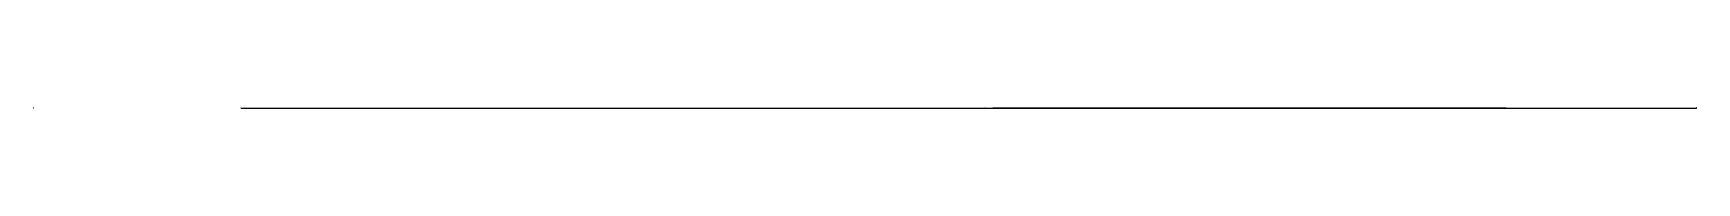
# Model space of a CAD drawing. Header units: metres. Extents: x -1 to 72750024, y 3999 to 4800.
# Drawn here: x 30350003 to 30750024, y 4479 to 4620 of the extents above; entities that cross this region are included whole.
import ezdxf

# ---------------------------------------------------------------- set-up
doc = ezdxf.new("R2010")
doc.units = ezdxf.units.M

msp = doc.modelspace()

# ---------------------------------------------------------------- linework, layer by layer
at = {"color": 7}
for p, q in [((30350003.013, 4620), (30350024.105, 4620)), ((30350003.013, 4620), (30350003.013, 4601.921)), ((30350024.105, 4601.921), (30350003.013, 4601.921)), ((30350006.026, 4613.974), (30350021.092, 4613.974)), ((30350024.105, 4620), (30350024.105, 4601.921)), ((30400000, 4620), (30399998.795, 4620)), ((30400000, 4592), (30399998.795, 4592)), ((30400000, 4564), (30399998.795, 4564)), ((30400000, 4536), (30399998.795, 4536)), ((30400000, 4508), (30399998.795, 4508)), ((30400000, 4480), (30399998.795, 4480)), ((30400000, 4614.4), (30399999.247, 4614.4)), ((30400000, 4608.8), (30399999.247, 4608.8)), ((30400000, 4603.2), (30399999.247, 4603.2)), ((30400000, 4597.6), (30399999.247, 4597.6)), ((30400000, 4586.4), (30399999.247, 4586.4)), ((30400000, 4580.8), (30399999.247, 4580.8)), ((30400000, 4575.2), (30399999.247, 4575.2)), ((30400000, 4569.6), (30399999.247, 4569.6)), ((30400000, 4558.4), (30399999.247, 4558.4)), ((30400000, 4552.8), (30399999.247, 4552.8)), ((30400000, 4547.2), (30399999.247, 4547.2)), ((30400000, 4541.6), (30399999.247, 4541.6)), ((30400000, 4530.4), (30399999.247, 4530.4)), ((30400000, 4524.8), (30399999.247, 4524.8)), ((30400000, 4519.2), (30399999.247, 4519.2)), ((30400000, 4513.6), (30399999.247, 4513.6)), ((30400000, 4502.4), (30399999.247, 4502.4)), ((30400000, 4496.8), (30399999.247, 4496.8)), ((30400000, 4491.2), (30399999.247, 4491.2)), ((30400000, 4485.6), (30399999.247, 4485.6)), ((30400000, 4480), (30400000, 4620)), ((30400000, 4480), (30750000, 4480)), ((30400000, 4480), (30400000, 4478.795)), ((30410000.001, 4480), (30410000.001, 4479.247)), ((30420000.002, 4480), (30420000.002, 4479.247)), ((30430000.003, 4480), (30430000.003, 4479.247)), ((30440000.003, 4480), (30440000.003, 4479.247)), ((30450000.001, 4480), (30450000.001, 4478.795)), ((30459999.998, 4480), (30459999.998, 4479.247)), ((30469999.996, 4480), (30469999.996, 4479.247)), ((30479999.993, 4480), (30479999.993, 4479.247)), ((30489999.991, 4480), (30489999.991, 4479.247)), ((30500000.002, 4480), (30500000.002, 4478.795)), ((30510000.006, 4480), (30510000.006, 4479.247)), ((30520000.01, 4480), (30520000.01, 4479.247)), ((30530000.015, 4480), (30530000.015, 4479.247)), ((30540000.019, 4480), (30540000.019, 4479.247)), ((30549999.996, 4480), (30549999.996, 4478.795)), ((30560000, 4480), (30560000, 4479.247)), ((30570000.005, 4480), (30570000.005, 4479.247)), ((30580000.009, 4480), (30580000.009, 4479.247)), ((30590000.013, 4480), (30590000.013, 4479.247)), ((30600000.004, 4480), (30600000.004, 4478.795)), ((30610000.008, 4480), (30610000.008, 4479.247)), ((30620000.012, 4480), (30620000.012, 4479.247)), ((30630000.003, 4480), (30630000.003, 4479.247)), ((30639999.994, 4480), (30639999.994, 4479.247)), ((30650000.012, 4480), (30650000.012, 4478.795)), ((30660000.002, 4480), (30660000.002, 4479.247)), ((30669999.993, 4480), (30669999.993, 4479.247)), ((30679999.984, 4480), (30679999.984, 4479.247)), ((30689999.975, 4480), (30689999.975, 4479.247)), ((30699999.992, 4480), (30699999.992, 4478.795)), ((30709999.983, 4480), (30709999.983, 4479.247)), ((30719999.974, 4480), (30719999.974, 4479.247)), ((30729999.964, 4480), (30729999.964, 4479.247)), ((30739999.955, 4480), (30739999.955, 4479.247)), ((30750000, 4480), (30750000, 4478.795)), ((30750003.013, 4620), (30750024.105, 4620)), ((30750003.013, 4620), (30750003.013, 4601.921)), ((30750024.105, 4601.921), (30750003.013, 4601.921)), ((30750006.026, 4613.974), (30750021.092, 4613.974)), ((30750024.105, 4620), (30750024.105, 4601.921))]:
    msp.add_line(p, q, dxfattribs=at)
at = {"color": 4}
for p, q in [((30350006.026, 4609.454), (30350021.092, 4609.454)), ((30429121.529, 4494.288), (30429535.99, 4490.991)), ((30429535.99, 4490.991), (30430328.539, 4491.053)), ((30430328.539, 4491.053), (30431878.43, 4491.482)), ((30431878.43, 4491.482), (30432724.891, 4490.364)), ((30432724.891, 4490.364), (30433123.73, 4490.474)), ((30433123.73, 4490.474), (30434768.801, 4490.789)), ((30434768.801, 4490.789), (30434812.148, 4490.81)), ((30434812.148, 4490.81), (30435027.73, 4490.829)), ((30435027.73, 4490.829), (30435072.621, 4491.753)), ((30435072.621, 4491.753), (30435225.398, 4490.938)), ((30435225.398, 4490.938), (30435947.109, 4490.821)), ((30435947.109, 4490.821), (30436452.68, 4491.355)), ((30436452.68, 4491.355), (30437390.629, 4491.912)), ((30437390.629, 4491.912), (30437732.66, 4491.017)), ((30437732.66, 4491.017), (30437820.539, 4491.772)), ((30437820.539, 4491.772), (30438143.52, 4492.08)), ((30438143.52, 4492.08), (30438369.949, 4491.615)), ((30438369.949, 4491.615), (30438410.5, 4491.136)), ((30438410.5, 4491.136), (30438492.461, 4491.638)), ((30438492.461, 4491.638), (30438855.98, 4492.206)), ((30438855.98, 4492.206), (30439031.531, 4491.99)), ((30439031.531, 4491.99), (30439299.949, 4492.132)), ((30439299.949, 4492.132), (30439814.121, 4490.406)), ((30439814.121, 4490.406), (30440063.219, 4490.595)), ((30440063.219, 4490.595), (30440153.789, 4491.144)), ((30440153.789, 4491.144), (30440161.059, 4490.683)), ((30440161.059, 4490.683), (30440258.699, 4491.263)), ((30440258.699, 4491.263), (30440274.469, 4491.315)), ((30440274.469, 4491.315), (30440291.199, 4491.075)), ((30440291.199, 4491.075), (30440434.91, 4490.861)), ((30440434.91, 4490.861), (30440806.328, 4490.848)), ((30440806.328, 4490.848), (30441023.891, 4490.778)), ((30441023.891, 4490.778), (30441451.352, 4491.409)), ((30441451.352, 4491.409), (30441677.77, 4491.7)), ((30441677.77, 4491.7), (30442913.422, 4491.042)), ((30442913.422, 4491.042), (30443009.672, 4491.637)), ((30443009.672, 4491.637), (30443598.398, 4491.188)), ((30443598.398, 4491.188), (30443604.41, 4491.81)), ((30443604.41, 4491.81), (30443604.941, 4491.562)), ((30443604.941, 4491.562), (30443686.75, 4491.059)), ((30443686.75, 4491.059), (30443804, 4490.811)), ((30443804, 4490.811), (30443809.891, 4490.927)), ((30443809.891, 4490.927), (30443836.09, 4490.736)), ((30443836.09, 4490.736), (30443874.84, 4491.483)), ((30443874.84, 4491.483), (30443962.051, 4490.836)), ((30443962.051, 4490.836), (30443965.898, 4490.695)), ((30443965.898, 4490.695), (30444219.77, 4490.936)), ((30444219.77, 4490.936), (30444276.828, 4491.678)), ((30444276.828, 4491.678), (30444610.66, 4491.614)), ((30444610.66, 4491.614), (30444672.949, 4490.938)), ((30444672.949, 4490.938), (30446068.371, 4491.053)), ((30446068.371, 4491.053), (30447612.5, 4491.322)), ((30447612.5, 4491.322), (30448725.629, 4491.095)), ((30448725.629, 4491.095), (30449432.449, 4491.445)), ((30449432.449, 4491.445), (30450165.871, 4491.736)), ((30450165.871, 4491.736), (30450350.852, 4491.358)), ((30450350.852, 4491.358), (30451086.25, 4491.552)), ((30451086.25, 4491.552), (30451519.449, 4491.593)), ((30451519.449, 4491.593), (30451582.789, 4491.616)), ((30451582.789, 4491.616), (30451644.77, 4492.145)), ((30451644.77, 4492.145), (30452032.621, 4491.534)), ((30452032.621, 4491.534), (30452085.52, 4491.994)), ((30452085.52, 4491.994), (30452261.891, 4491.531)), ((30452261.891, 4491.531), (30452344.82, 4491.86)), ((30452344.82, 4491.86), (30452672.73, 4491.804)), ((30452672.73, 4491.804), (30452780.102, 4491.772)), ((30452780.102, 4491.772), (30452960.5, 4491.583)), ((30452960.5, 4491.583), (30453062.262, 4491.822)), ((30453062.262, 4491.822), (30453582.73, 4491.764)), ((30453582.73, 4491.764), (30453764.648, 4491.4)), ((30453764.648, 4491.4), (30453855.289, 4491.878)), ((30453855.289, 4491.878), (30453994.371, 4491.816)), ((30453994.371, 4491.816), (30454211.711, 4491.901)), ((30454211.711, 4491.901), (30454505.371, 4492.32)), ((30454505.371, 4492.32), (30454512.141, 4492.169)), ((30454512.141, 4492.169), (30454553.719, 4492.227)), ((30454553.719, 4492.227), (30454604.23, 4492.234)), ((30454604.23, 4492.234), (30454614.16, 4492.19)), ((30454614.16, 4492.19), (30454622.66, 4491.258)), ((30454622.66, 4491.258), (30454763.711, 4491.046)), ((30454763.711, 4491.046), (30454769.77, 4492.186)), ((30454769.77, 4492.186), (30455129.941, 4491.72)), ((30455129.941, 4491.72), (30455247.391, 4491.299)), ((30455247.391, 4491.299), (30455570.738, 4491.014)), ((30455570.738, 4491.014), (30456187.68, 4492)), ((30456187.68, 4492), (30456621.969, 4492.081)), ((30456621.969, 4492.081), (30456728.52, 4492.525)), ((30456728.52, 4492.525), (30456917.609, 4490.839)), ((30456917.609, 4490.839), (30457133.891, 4490.955)), ((30457133.891, 4490.955), (30457433.25, 4491.097)), ((30457433.25, 4491.097), (30457637.578, 4491.991)), ((30457637.578, 4491.991), (30457771.672, 4491.176)), ((30457771.672, 4491.176), (30457955.57, 4491.154)), ((30457955.57, 4491.154), (30458372.27, 4492.623)), ((30458372.27, 4492.623), (30458437.949, 4491.567)), ((30458437.949, 4491.567), (30458596.82, 4491.185)), ((30458596.82, 4491.185), (30458827.16, 4492.061)), ((30458827.16, 4492.061), (30459613.77, 4492.02)), ((30459613.77, 4492.02), (30459866, 4491.64)), ((30459866, 4491.64), (30460076.488, 4491.973)), ((30460076.488, 4491.973), (30460108.359, 4491.919)), ((30460108.359, 4491.919), (30460376.109, 4491.743)), ((30460376.109, 4491.743), (30460546.551, 4491.968)), ((30460546.551, 4491.968), (30461275.32, 4490.703)), ((30461275.32, 4490.703), (30461701.949, 4490.946)), ((30461701.949, 4490.946), (30461717.41, 4490.893)), ((30461717.41, 4490.893), (30462953.48, 4490.442)), ((30462953.48, 4490.442), (30463017.289, 4492.179)), ((30463017.289, 4492.179), (30463289.051, 4490.667)), ((30463289.051, 4490.667), (30463688.77, 4490.553)), ((30463688.77, 4490.553), (30464289.309, 4491.393)), ((30464289.309, 4491.393), (30464450.359, 4490.953)), ((30464450.359, 4490.953), (30464570.93, 4491.182)), ((30464570.93, 4491.182), (30465558.883, 4492.729)), ((30465558.883, 4492.729), (30465934.844, 4490.741)), ((30465934.844, 4490.741), (30466037.273, 4490.833)), ((30466037.273, 4490.833), (30466794.891, 4491.346)), ((30466794.891, 4491.346), (30467179.797, 4492.852)), ((30467179.797, 4492.852), (30467507.656, 4491.081)), ((30467507.656, 4491.081), (30467631.438, 4492.391)), ((30467631.438, 4492.391), (30467721.789, 4490.657)), ((30467721.789, 4490.657), (30468301.344, 4492.634)), ((30468301.344, 4492.634), (30468748.148, 4492.621)), ((30468748.148, 4492.621), (30468980.219, 4492.838)), ((30468980.219, 4492.838), (30469111.352, 4492.686)), ((30469111.352, 4492.686), (30469129.609, 4491.516)), ((30469129.609, 4491.516), (30469144.188, 4491.115)), ((30469144.188, 4491.115), (30469906.609, 4491.999)), ((30469906.609, 4491.999), (30470009.094, 4490.822)), ((30470009.094, 4490.822), (30471145.68, 4492.881)), ((30471145.68, 4492.881), (30471243.711, 4493.04)), ((30471243.711, 4493.04), (30472046.82, 4491.259)), ((30472046.82, 4491.259), (30472939.781, 4491.274)), ((30472939.781, 4491.274), (30473431.344, 4491.144)), ((30473431.344, 4491.144), (30473445.633, 4491.196)), ((30473445.633, 4491.196), (30473870.563, 4490.602)), ((30473870.563, 4490.602), (30474202.82, 4492.372)), ((30474202.82, 4492.372), (30474881.203, 4491.145)), ((30474881.203, 4491.145), (30475337.719, 4490.881)), ((30475337.719, 4490.881), (30475616.211, 4491.493)), ((30475616.211, 4491.493), (30475667.469, 4491.484)), ((30475667.469, 4491.484), (30475872.57, 4490.79)), ((30475872.57, 4490.79), (30476283.453, 4491.205)), ((30476283.453, 4491.205), (30476587.977, 4491.618)), ((30476587.977, 4491.618), (30477953.867, 4492.173)), ((30477953.867, 4492.173), (30478248.242, 4493.519)), ((30478248.242, 4493.519), (30478300.383, 4493.115)), ((30478300.383, 4493.115), (30478542.477, 4491.057)), ((30478542.477, 4491.057), (30478702.844, 4491.055)), ((30478702.844, 4491.055), (30478917.422, 4491.397)), ((30478917.422, 4491.397), (30479257.344, 4492.209)), ((30479257.344, 4492.209), (30479279.844, 4491.962)), ((30479279.844, 4491.962), (30479313.742, 4491.172)), ((30479313.742, 4491.172), (30479458.609, 4493.669)), ((30479458.609, 4493.669), (30480473.93, 4491.474)), ((30480473.93, 4491.474), (30480717.57, 4493.215)), ((30480717.57, 4493.215), (30481007.242, 4491.165)), ((30481007.242, 4491.165), (30481547.367, 4492.234)), ((30481547.367, 4492.234), (30481942.32, 4491.403)), ((30481942.32, 4491.403), (30481981.969, 4492.883)), ((30481981.969, 4492.883), (30482685.758, 4493.853)), ((30482685.758, 4493.853), (30482838.633, 4491.563)), ((30482838.633, 4491.563), (30483807.57, 4492.169)), ((30483807.57, 4492.169), (30483911.883, 4494.031)), ((30483911.883, 4494.031), (30483947.883, 4492.888)), ((30483947.883, 4492.888), (30484002.852, 4493.602)), ((30484002.852, 4493.602), (30484180.203, 4492.567)), ((30484180.203, 4492.567), (30484418.359, 4492.481)), ((30484418.359, 4492.481), (30484683.133, 4492.482)), ((30484683.133, 4492.482), (30484912.352, 4493.092)), ((30484912.352, 4493.092), (30484959.906, 4493.476)), ((30484959.906, 4493.476), (30484978.703, 4493.222)), ((30484978.703, 4493.222), (30485063.508, 4493.523)), ((30485063.508, 4493.523), (30485257.023, 4493.857)), ((30485257.023, 4493.857), (30485717.461, 4493.573)), ((30485717.461, 4493.573), (30485744.727, 4493.646)), ((30485744.727, 4493.646), (30485840.031, 4493.7)), ((30485840.031, 4493.7), (30486010.07, 4494.692)), ((30486010.07, 4494.692), (30486024.609, 4493.926)), ((30486024.609, 4493.926), (30486214.367, 4493.583)), ((30486214.367, 4493.583), (30486330.297, 4494.092)), ((30486330.297, 4494.092), (30486438.867, 4494.235)), ((30486438.867, 4494.235), (30486652.844, 4494.045)), ((30486652.844, 4494.045), (30487513.383, 4494.74)), ((30487513.383, 4494.74), (30487513.703, 4494.683)), ((30487513.703, 4494.683), (30487932.711, 4494.881)), ((30487932.711, 4494.881), (30488163.219, 4494.855)), ((30488163.219, 4494.855), (30488333.594, 4495.319)), ((30488333.594, 4495.319), (30488766.359, 4495.448)), ((30488766.359, 4495.448), (30488784.359, 4495.325)), ((30488784.359, 4495.325), (30489379.547, 4495.815)), ((30489379.547, 4495.815), (30490572.133, 4495.883)), ((30490572.133, 4495.883), (30491635.172, 4496.652)), ((30491635.172, 4496.652), (30491941.797, 4496.806)), ((30491941.797, 4496.806), (30492144.258, 4497.144)), ((30492144.258, 4497.144), (30492189.539, 4497.443)), ((30492189.539, 4497.443), (30492373.672, 4497.332)), ((30492373.672, 4497.332), (30492460.906, 4497.658)), ((30492460.906, 4497.658), (30492643.758, 4497.518)), ((30492643.758, 4497.518), (30492652.461, 4497.791)), ((30492652.461, 4497.791), (30492765.758, 4497.599)), ((30492765.758, 4497.599), (30492859.227, 4498.126)), ((30492859.227, 4498.126), (30493602.453, 4497.872)), ((30493602.453, 4497.872), (30493763.727, 4498.052)), ((30493763.727, 4498.052), (30493920.898, 4498.066)), ((30493920.898, 4498.066), (30494108.211, 4498.628)), ((30494108.211, 4498.628), (30494316.461, 4498.336)), ((30494316.461, 4498.336), (30494472.523, 4498.746)), ((30494472.523, 4498.746), (30494663.117, 4498.804)), ((30494663.117, 4498.804), (30494682.523, 4498.898)), ((30494682.523, 4498.898), (30494732.648, 4498.91)), ((30494732.648, 4498.91), (30494989.141, 4498.761)), ((30494989.141, 4498.761), (30495151.898, 4498.924)), ((30495151.898, 4498.924), (30495245.297, 4499.183)), ((30495245.297, 4499.183), (30495952.227, 4499.706)), ((30495952.227, 4499.706), (30496214.656, 4499.467)), ((30496214.656, 4499.467), (30496844.57, 4500.114)), ((30496844.57, 4500.114), (30496887.703, 4500.013)), ((30496887.703, 4500.013), (30496981.477, 4499.836)), ((30496981.477, 4499.836), (30497035.906, 4499.845)), ((30497035.906, 4499.845), (30497224.289, 4499.959)), ((30497224.289, 4499.959), (30497264.313, 4500.238)), ((30497264.313, 4500.238), (30497320.328, 4500.163)), ((30497320.328, 4500.163), (30497344.273, 4500.154)), ((30497344.273, 4500.154), (30497392.922, 4500.131)), ((30497392.922, 4500.131), (30497674.641, 4500.031)), ((30497674.641, 4500.031), (30497809.297, 4500.408)), ((30497809.297, 4500.408), (30498625.594, 4501.025)), ((30498625.594, 4501.025), (30498736.328, 4501.025)), ((30498736.328, 4501.025), (30499238.938, 4501.225)), ((30499238.938, 4501.225), (30500304.297, 4502.073)), ((30500304.297, 4502.073), (30500304.898, 4501.729)), ((30500304.898, 4501.729), (30500321.297, 4501.695)), ((30500321.297, 4501.695), (30501041.602, 4502.022)), ((30501041.602, 4502.022), (30501062, 4502.109)), ((30501062, 4502.109), (30501116, 4502.212)), ((30501116, 4502.212), (30501458.297, 4502.575)), ((30501458.297, 4502.575), (30501474.797, 4502.807)), ((30501474.797, 4502.807), (30501917.203, 4502.491)), ((30501917.203, 4502.491), (30501935, 4502.489)), ((30501935, 4502.489), (30502119.102, 4502.652)), ((30502119.102, 4502.652), (30502240.703, 4503.037)), ((30502240.703, 4503.037), (30502572.602, 4503.412)), ((30502572.602, 4503.412), (30503226.898, 4503.207)), ((30503226.898, 4503.207), (30503326.203, 4503.253)), ((30503326.203, 4503.253), (30503787.398, 4503.584)), ((30503787.398, 4503.584), (30504008.398, 4503.874)), ((30504008.398, 4503.874), (30504390, 4503.662)), ((30504390, 4503.662), (30504446.703, 4504.177)), ((30504446.703, 4504.177), (30504708.797, 4504.431)), ((30504708.797, 4504.431), (30505465.102, 4504.696)), ((30505465.102, 4504.696), (30505573.898, 4504.635)), ((30505573.898, 4504.635), (30505770, 4504.811)), ((30505770, 4504.811), (30505774, 4504.662)), ((30505774, 4504.662), (30506460.898, 4504.907)), ((30506460.898, 4504.907), (30506634.703, 4505.666)), ((30506634.703, 4505.666), (30506845.102, 4505.275)), ((30506845.102, 4505.275), (30507068.703, 4505.591)), ((30507068.703, 4505.591), (30507182.102, 4506.045)), ((30507182.102, 4506.045), (30507570.102, 4505.885)), ((30507570.102, 4505.885), (30507607.398, 4505.99)), ((30507607.398, 4505.99), (30507769.898, 4506.099)), ((30507769.898, 4506.099), (30507799.203, 4505.841)), ((30507799.203, 4505.841), (30507900.203, 4506.041)), ((30507900.203, 4506.041), (30508029.102, 4505.96)), ((30508029.102, 4505.96), (30508107.898, 4506.053)), ((30508107.898, 4506.053), (30508247.5, 4506.206)), ((30508247.5, 4506.206), (30508342.5, 4506.469)), ((30508342.5, 4506.469), (30508622.898, 4505.952)), ((30508622.898, 4505.952), (30508682.102, 4506.554)), ((30508682.102, 4506.554), (30508743.398, 4506.453)), ((30508743.398, 4506.453), (30508908.703, 4506.787)), ((30508908.703, 4506.787), (30508955.703, 4506.45)), ((30508955.703, 4506.45), (30509593.398, 4506.901)), ((30509593.398, 4506.901), (30509786.898, 4507.242)), ((30509786.898, 4507.242), (30509794.297, 4506.948)), ((30509794.297, 4506.948), (30509872.5, 4506.867)), ((30509872.5, 4506.867), (30510419.203, 4506.938)), ((30510419.203, 4506.938), (30510700.797, 4507.604)), ((30510700.797, 4507.604), (30510921, 4507.691)), ((30510921, 4507.691), (30511147.5, 4507.4)), ((30511147.5, 4507.4), (30511150.297, 4508.032)), ((30511150.297, 4508.032), (30511943.203, 4508.298)), ((30511943.203, 4508.298), (30512233.602, 4508.416)), ((30512233.602, 4508.416), (30512337.602, 4508.042)), ((30512337.602, 4508.042), (30512710.898, 4508.594)), ((30512710.898, 4508.594), (30513126.602, 4509.097)), ((30513126.602, 4509.097), (30513171.203, 4508.958)), ((30513171.203, 4508.958), (30513360.602, 4508.78)), ((30513360.602, 4508.78), (30513651.5, 4508.733)), ((30513651.5, 4508.733), (30513807.102, 4509.099)), ((30513807.102, 4509.099), (30514401.297, 4509.666)), ((30514401.297, 4509.666), (30514710, 4509.583)), ((30514710, 4509.583), (30514814.602, 4509.245)), ((30514814.602, 4509.245), (30515411.297, 4510.005)), ((30515411.297, 4510.005), (30515559.398, 4510.271)), ((30515559.398, 4510.271), (30516294.797, 4510.38)), ((30516294.797, 4510.38), (30516787.203, 4510.933)), ((30516787.203, 4510.933), (30517557.898, 4511.316)), ((30517557.898, 4511.316), (30517654, 4511.344)), ((30517654, 4511.344), (30518155.703, 4512.137)), ((30518155.703, 4512.137), (30518925.703, 4511.899)), ((30518925.703, 4511.899), (30519115.898, 4511.856)), ((30519115.898, 4511.856), (30519117.5, 4512.053)), ((30519117.5, 4512.053), (30520394.5, 4512.626)), ((30520394.5, 4512.626), (30520481.102, 4512.675)), ((30520481.102, 4512.675), (30520521.398, 4512.599)), ((30520521.398, 4512.599), (30520544.203, 4512.472)), ((30520544.203, 4512.472), (30520782.203, 4512.605)), ((30520782.203, 4512.605), (30520864.703, 4512.663)), ((30520864.703, 4512.663), (30521153.297, 4512.762)), ((30521153.297, 4512.762), (30521211.602, 4513.186)), ((30521211.602, 4513.186), (30521250.297, 4513.09)), ((30521250.297, 4513.09), (30521316.602, 4513.364)), ((30521316.602, 4513.364), (30521371.398, 4513.038)), ((30521371.398, 4513.038), (30521624.102, 4513.166)), ((30521624.102, 4513.166), (30521714.102, 4513.693)), ((30521714.102, 4513.693), (30521971.5, 4513.263)), ((30521971.5, 4513.263), (30522043.898, 4513.939)), ((30522043.898, 4513.939), (30522057.797, 4513.489)), ((30522057.797, 4513.489), (30522277.703, 4513.893)), ((30522277.703, 4513.893), (30522564.703, 4513.941)), ((30522564.703, 4513.941), (30522776.297, 4513.721)), ((30522776.297, 4513.721), (30522856.102, 4513.901)), ((30522856.102, 4513.901), (30522947, 4513.707)), ((30522947, 4513.707), (30523051.5, 4514.066)), ((30523051.5, 4514.066), (30523141.5, 4514.144)), ((30523141.5, 4514.144), (30523427.797, 4514.654)), ((30523427.797, 4514.654), (30523522, 4514.196)), ((30523522, 4514.196), (30524201.102, 4514.918)), ((30524201.102, 4514.918), (30524313.703, 4514.717)), ((30524313.703, 4514.717), (30524492.102, 4515.427)), ((30524492.102, 4515.427), (30524887.203, 4515.192)), ((30524887.203, 4515.192), (30525096.297, 4515.222)), ((30525096.297, 4515.222), (30525598.898, 4515.778)), ((30525598.898, 4515.778), (30525700, 4514.685)), ((30525700, 4514.685), (30525742.398, 4515.988)), ((30525742.398, 4515.988), (30526151.797, 4516.904)), ((30526151.797, 4516.904), (30526293, 4515.429)), ((30526293, 4515.429), (30526396.398, 4516.655)), ((30526396.398, 4516.655), (30526442, 4516.743)), ((30526442, 4516.743), (30527214.102, 4516.832)), ((30527214.102, 4516.832), (30527529.398, 4517.225)), ((30527529.398, 4517.225), (30527626.703, 4516.804)), ((30527626.703, 4516.804), (30527795.602, 4518)), ((30527795.602, 4518), (30527804.5, 4516.907)), ((30527804.5, 4516.907), (30528513.398, 4516.909)), ((30528513.398, 4516.909), (30529297.102, 4519.023)), ((30529297.102, 4519.023), (30529912.797, 4518.648)), ((30529912.797, 4518.648), (30529997, 4518.929)), ((30529997, 4518.929), (30530312.102, 4517.658)), ((30530312.102, 4517.658), (30530339.398, 4520.423)), ((30530339.398, 4520.423), (30530605.602, 4519.123)), ((30530605.602, 4519.123), (30531040.898, 4519.179)), ((30531040.898, 4519.179), (30531967.906, 4520.312)), ((30531967.906, 4520.312), (30532206.297, 4520.146)), ((30532206.297, 4520.146), (30532262.703, 4521.306)), ((30532262.703, 4521.306), (30532331.297, 4521.208)), ((30532331.297, 4521.208), (30532702.797, 4520.274)), ((30532702.797, 4520.274), (30532974.797, 4519.395)), ((30532974.797, 4519.395), (30533284.5, 4519.893)), ((30533284.5, 4519.893), (30533608.797, 4522.351)), ((30533608.797, 4522.351), (30534698.797, 4522.065)), ((30534698.797, 4522.065), (30535757.094, 4521.813)), ((30535757.094, 4521.813), (30537016.906, 4525.063)), ((30537016.906, 4525.063), (30537083.703, 4523.099)), ((30537083.703, 4523.099), (30537829.203, 4525.631)), ((30537829.203, 4525.631), (30538126.203, 4521.934)), ((30538126.203, 4521.934), (30538574.5, 4525.422)), ((30538574.5, 4525.422), (30539798, 4526.566)), ((30539798, 4526.566), (30543334.297, 4525.305)), ((30543334.297, 4525.305), (30544783.5, 4528.845)), ((30544783.5, 4528.845), (30544916, 4525.701)), ((30544916, 4525.701), (30545282.297, 4530.562)), ((30545282.297, 4530.562), (30545778.203, 4527.351)), ((30545778.203, 4527.351), (30546229.203, 4531.18)), ((30546229.203, 4531.18), (30546638.797, 4530.974)), ((30546638.797, 4530.974), (30548014.703, 4530.327)), ((30548014.703, 4530.327), (30548886.094, 4530.152)), ((30548886.094, 4530.152), (30549429.5, 4527.032)), ((30549429.5, 4527.032), (30550444, 4532.086)), ((30550444, 4532.086), (30551140.594, 4533.029)), ((30551140.594, 4533.029), (30554123.094, 4533.52)), ((30554123.094, 4533.52), (30554228.203, 4535.672)), ((30554228.203, 4535.672), (30554635.094, 4536.37)), ((30554635.094, 4536.37), (30554846.297, 4532.475)), ((30554846.297, 4532.475), (30554875.703, 4535.583)), ((30554875.703, 4535.583), (30555668.797, 4536.955)), ((30555668.797, 4536.955), (30558545.297, 4534.404)), ((30558545.297, 4534.404), (30560483.203, 4538.187)), ((30560483.203, 4538.187), (30560744.906, 4538.148)), ((30560744.906, 4538.148), (30560883.703, 4538.817)), ((30560883.703, 4538.817), (30560995.906, 4538.563)), ((30560995.906, 4538.563), (30561726.797, 4539.157)), ((30561726.797, 4539.157), (30562214.703, 4540.089)), ((30562214.703, 4540.089), (30562864.797, 4538.038)), ((30562864.797, 4538.038), (30563270.203, 4538.149)), ((30563270.203, 4538.149), (30563295.594, 4540.303)), ((30563295.594, 4540.303), (30564447.797, 4541.96)), ((30564447.797, 4541.96), (30564763.797, 4542.205)), ((30564763.797, 4542.205), (30564842, 4539.949)), ((30564842, 4539.949), (30564920.5, 4540.24)), ((30564920.5, 4540.24), (30566004.094, 4541.986)), ((30566004.094, 4541.986), (30567255.203, 4540.409)), ((30567255.203, 4540.409), (30568525.5, 4543.009)), ((30568525.5, 4543.009), (30569054.906, 4543.867)), ((30569054.906, 4543.867), (30569251.406, 4542.216)), ((30569251.406, 4542.216), (30569341.5, 4543.224)), ((30569341.5, 4543.224), (30569354.594, 4543.326)), ((30569354.594, 4543.326), (30570227.094, 4543.51)), ((30570227.094, 4543.51), (30570480.094, 4543.206)), ((30570480.094, 4543.206), (30572767.203, 4546.807)), ((30572767.203, 4546.807), (30572913.906, 4543.961)), ((30572913.906, 4543.961), (30573099.906, 4546.251)), ((30573099.906, 4546.251), (30573115, 4546.481)), ((30573115, 4546.481), (30574558.406, 4545.494)), ((30574558.406, 4545.494), (30575542.594, 4542.451)), ((30575542.594, 4542.451), (30577818, 4548.687)), ((30577818, 4548.687), (30578862.094, 4549.187)), ((30578862.094, 4549.187), (30578946.797, 4549.474)), ((30578946.797, 4549.474), (30579211.297, 4549.063)), ((30579211.297, 4549.063), (30579510.906, 4548.355)), ((30579510.906, 4548.355), (30580759.797, 4551.308)), ((30580759.797, 4551.308), (30581053.594, 4549.827)), ((30581053.594, 4549.827), (30581214.5, 4550.122)), ((30581214.5, 4550.122), (30581320.906, 4550.201)), ((30581320.906, 4550.201), (30581622.703, 4549.905)), ((30581622.703, 4549.905), (30582319.594, 4551.668)), ((30582319.594, 4551.668), (30587141.594, 4551.108)), ((30587141.594, 4551.108), (30587481.297, 4554.45)), ((30587481.297, 4554.45), (30588324.797, 4555.405)), ((30588324.797, 4555.405), (30592076.703, 4556.687)), ((30592076.703, 4556.687), (30594577.406, 4557.936)), ((30594577.406, 4557.936), (30595448.297, 4559.205)), ((30595448.297, 4559.205), (30595965.297, 4554.81)), ((30595965.297, 4554.81), (30596198, 4558.972)), ((30596198, 4558.972), (30599160.594, 4560.826)), ((30599160.594, 4560.826), (30600078.703, 4560.828)), ((30600078.703, 4560.828), (30600574.406, 4560.751)), ((30600574.406, 4560.751), (30600975, 4558.769)), ((30600975, 4558.769), (30601632.5, 4561.823)), ((30601632.5, 4561.823), (30602014.797, 4562.585)), ((30602014.797, 4562.585), (30603490.203, 4561.964)), ((30603490.203, 4561.964), (30603588.594, 4563.112)), ((30603588.594, 4563.112), (30604594, 4563.297)), ((30604594, 4563.297), (30605940.906, 4563.291)), ((30605940.906, 4563.291), (30607336.594, 4564.48)), ((30607336.594, 4564.48), (30607447.797, 4564.169)), ((30607447.797, 4564.169), (30607493.203, 4565.095)), ((30607493.203, 4565.095), (30607708.203, 4562.321)), ((30607708.203, 4562.321), (30607793, 4565.494)), ((30607793, 4565.494), (30608655, 4563.693)), ((30608655, 4563.693), (30609096.203, 4564.912)), ((30609096.203, 4564.912), (30609097.797, 4564.994)), ((30609097.797, 4564.994), (30611018.406, 4566.915)), ((30611018.406, 4566.915), (30611961.297, 4565.718)), ((30611961.297, 4565.718), (30612049.406, 4566.51)), ((30612049.406, 4566.51), (30612788.203, 4567.977)), ((30612788.203, 4567.977), (30612870.594, 4566.669)), ((30612870.594, 4566.669), (30612963, 4566.984)), ((30612963, 4566.984), (30614432.406, 4568.624)), ((30614432.406, 4568.624), (30617016.5, 4570.077)), ((30617016.5, 4570.077), (30617350, 4570.09)), ((30617350, 4570.09), (30617703.297, 4569.021)), ((30617703.297, 4569.021), (30620093.5, 4571.484)), ((30620093.5, 4571.484), (30620546.797, 4570.015)), ((30620546.797, 4570.015), (30620622.703, 4571.883)), ((30620622.703, 4571.883), (30622751, 4572.834)), ((30622751, 4572.834), (30623484.594, 4572.997)), ((30623484.594, 4572.997), (30623848.203, 4573.533)), ((30623848.203, 4573.533), (30624005.297, 4572.045)), ((30624005.297, 4572.045), (30624802.406, 4573.859)), ((30624802.406, 4573.859), (30625453.203, 4574.146)), ((30625453.203, 4574.146), (30625814.594, 4573.623)), ((30625814.594, 4573.623), (30627196.5, 4575.223)), ((30627196.5, 4575.223), (30627558.703, 4575.218)), ((30627558.703, 4575.218), (30627776.703, 4575.211)), ((30627776.703, 4575.211), (30629336, 4574.851)), ((30629336, 4574.851), (30629391.5, 4575.934)), ((30629391.5, 4575.934), (30630265.406, 4576.377)), ((30630265.406, 4576.377), (30630463.5, 4576.391)), ((30630463.5, 4576.391), (30630560.297, 4576.964)), ((30630560.297, 4576.964), (30630623.5, 4574.882)), ((30630623.5, 4574.882), (30630683.406, 4576.536)), ((30630683.406, 4576.536), (30631134.703, 4576.889)), ((30631134.703, 4576.889), (30631954.203, 4576.939)), ((30631954.203, 4576.939), (30632084.406, 4576.593)), ((30632084.406, 4576.593), (30632137.094, 4577.551)), ((30632137.094, 4577.551), (30633688.5, 4576.694)), ((30633688.5, 4576.694), (30634002.906, 4578.732)), ((30634002.906, 4578.732), (30634812.297, 4578.989)), ((30634812.297, 4578.989), (30637105, 4580.608)), ((30637105, 4580.608), (30637648.297, 4578.704)), ((30637648.297, 4578.704), (30639131, 4580.706)), ((30639131, 4580.706), (30640885.906, 4580.844)), ((30640885.906, 4580.844), (30642240.906, 4583.53)), ((30642240.906, 4583.53), (30647179.594, 4582.896)), ((30647179.594, 4582.896), (30649744.406, 4587.525)), ((30649744.406, 4587.525), (30655993.406, 4587.336)), ((30655993.406, 4587.336), (30659501.406, 4592.384)), ((30659501.406, 4592.384), (30663959.594, 4591.368)), ((30663959.594, 4591.368), (30667269.688, 4594.261)), ((30667269.688, 4594.261), (30667364.594, 4594.435)), ((30667364.594, 4594.435), (30668007.188, 4593.826)), ((30668007.188, 4593.826), (30668498.188, 4594.817)), ((30668498.188, 4594.817), (30668981.813, 4594.759)), ((30668981.813, 4594.759), (30670220.688, 4597.505)), ((30670220.688, 4597.505), (30671133.313, 4595.542)), ((30671133.313, 4595.542), (30680228.906, 4599.143)), ((30680228.906, 4599.143), (30680717.688, 4602.443)), ((30680717.688, 4602.443), (30690383.813, 4603.761)), ((30690383.813, 4603.761), (30690984.406, 4606.976)), ((30690984.406, 4606.976), (30699001.5, 4607.962)), ((30699001.5, 4607.962), (30699209.906, 4610.228)), ((30699209.906, 4610.228), (30703736.313, 4611.637)), ((30703736.313, 4611.637), (30703969.094, 4610.903)), ((30703969.094, 4610.903), (30704160.313, 4611.678)), ((30750006.026, 4609.454), (30750021.092, 4609.454))]:
    msp.add_line(p, q, dxfattribs=at)

doc.saveas('drawing.dxf')
